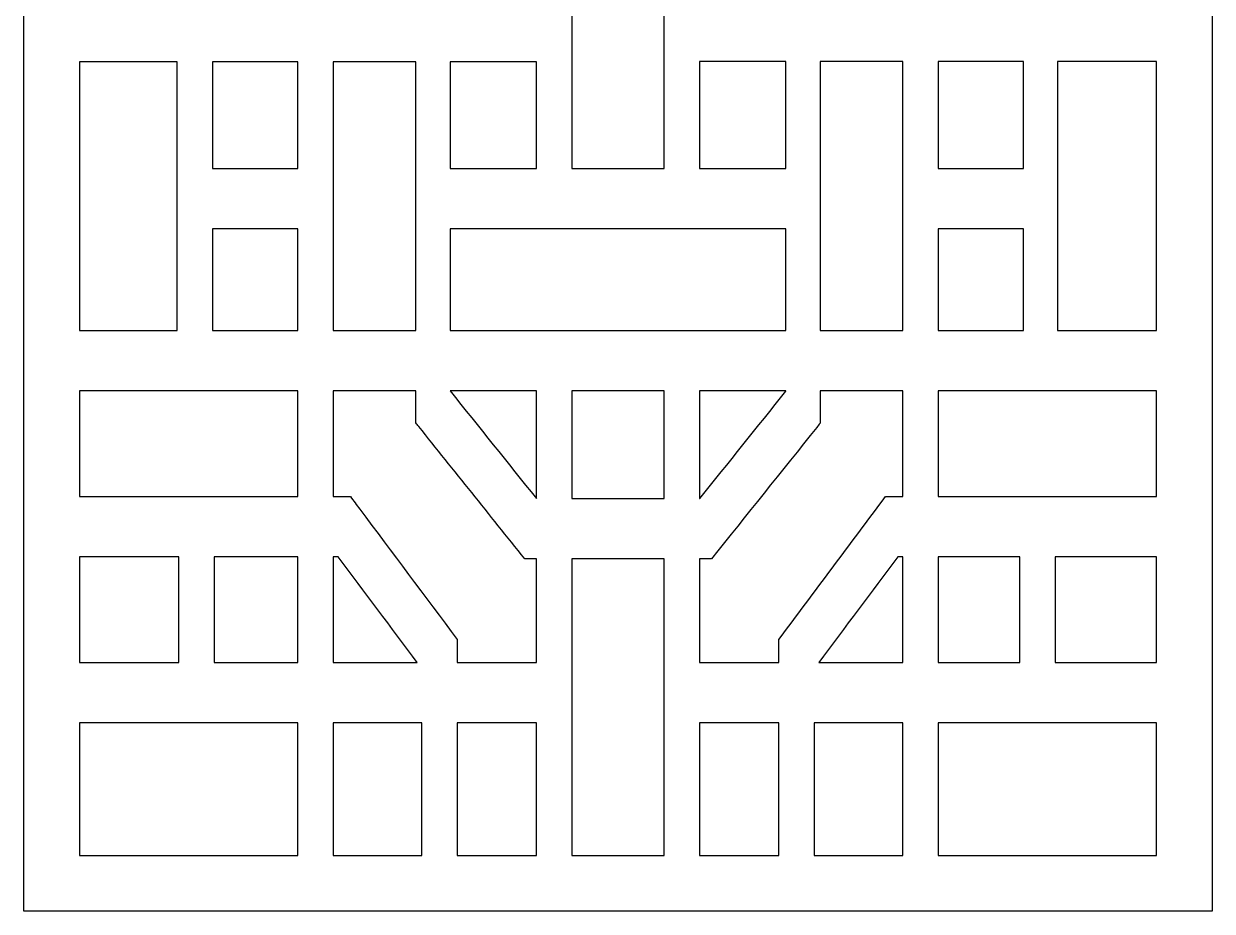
# Model space of a CAD drawing. Header units: centimetres. Extents: x -9.7 to 10.1, y -10 to 8.2.
# Drawn here: x -9.68 to -0.12, y -10.01 to -2.87 of the extents above; entities that cross this region are included whole.
import ezdxf

# ---------------------------------------------------------------- set-up
doc = ezdxf.new("R2010")
doc.units = ezdxf.units.CM
doc.header["$MEASUREMENT"] = 0
doc.layers.add('layer 1', color=7, linetype='Continuous')

msp = doc.modelspace()

# ---------------------------------------------------------------- linework, layer by layer
at = {"layer": 'layer 1', "color": 177}
msp.add_open_spline([(-0.12269, -0.92898), (-0.12269, -0.92898), (-0.12269, -0.8913), (-0.12269, -0.8913), (-0.12269, -0.8913), (-0.12269, -0.8913), (-0.12269, 8.19126), (-0.12269, 8.19126), (-0.12269, 8.19126), (-3.30854, 8.19126), (-6.49439, 8.19126), (-9.68025, 8.19126), (-9.68025, 8.19126), (-9.68025, 8.19126), (-9.68025, -0.8913), (-9.68025, -0.8913), (-9.68025, -0.8913), (-9.68025, -0.8913), (-9.68025, -0.92898), (-9.68025, -0.92898), (-9.68025, -0.92898), (-9.68025, -0.92898), (-9.68025, -10.01154), (-9.68025, -10.01154), (-9.68025, -10.01154), (-6.49439, -10.01154), (-3.30854, -10.01154), (-0.12269, -10.01154), (-0.12269, -10.01154), (-0.12269, -10.01154), (-0.12269, -0.92898), (-0.12269, -0.92898)], degree=3, knots=[0, 0, 0, 0, 0.1111111, 0.1111111, 0.1111111, 0.1111111, 0.2222222, 0.2222222, 0.2222222, 0.2222222, 0.3333333, 0.3333333, 0.3333333, 0.3333333, 0.4444444, 0.4444444, 0.4444444, 0.4444444, 0.5555556, 0.5555556, 0.5555556, 0.5555556, 0.6666667, 0.6666667, 0.6666667, 0.6666667, 0.7777778, 0.7777778, 0.7777778, 0.7777778, 1, 1, 1, 1], dxfattribs=at)
at = {"layer": 'layer 1', "color": 7}
for points, knots in [([(-5.27228, -4.03692), (-5.27228, -3.33826), (-5.27228, -2.63959), (-5.27228, -1.94093), (-5.27228, -1.94093), (-5.12131, -1.94093), (-4.97035, -1.94093), (-4.81938, -1.94093), (-4.81938, -1.94093), (-4.77676, -1.94093), (-4.73414, -1.94093), (-4.69152, -1.94093), (-4.69152, -1.94093), (-4.63783, -1.94093), (-4.58417, -1.94093), (-4.53048, -1.94093), (-4.53048, -1.94093), (-4.53048, -2.1903), (-4.53048, -2.43969), (-4.53048, -2.68907), (-4.53048, -2.68907), (-4.53048, -2.85076), (-4.53048, -3.01244), (-4.53048, -3.17412), (-4.53048, -3.17412), (-4.53048, -3.46173), (-4.53048, -3.74933), (-4.53048, -4.03692), (-4.53048, -4.03692), (-4.77775, -4.03692), (-5.02501, -4.03692), (-5.27228, -4.03692)], [0, 0, 0, 0, 0.1111111, 0.1111111, 0.1111111, 0.1111111, 0.2222222, 0.2222222, 0.2222222, 0.2222222, 0.3333333, 0.3333333, 0.3333333, 0.3333333, 0.4444444, 0.4444444, 0.4444444, 0.4444444, 0.5555556, 0.5555556, 0.5555556, 0.5555556, 0.6666667, 0.6666667, 0.6666667, 0.6666667, 0.7777778, 0.7777778, 0.7777778, 0.7777778, 1, 1, 1, 1]), ([(-9.2331, -5.33999), (-9.2331, -4.61931), (-9.2331, -3.89864), (-9.2331, -3.17798), (-9.2331, -3.17798), (-8.97065, -3.17798), (-8.70818, -3.17798), (-8.44572, -3.17798), (-8.44572, -3.17798), (-8.44572, -3.89864), (-8.44572, -4.61931), (-8.44572, -5.33999), (-8.44572, -5.33999), (-8.70818, -5.33999), (-8.97065, -5.33999), (-9.2331, -5.33999)], [0, 0, 0, 0, 0.2, 0.2, 0.2, 0.2, 0.4, 0.4, 0.4, 0.4, 0.6, 0.6, 0.6, 0.6, 1, 1, 1, 1]), ([(-8.16124, -3.17798), (-7.93305, -3.17798), (-7.70487, -3.17798), (-7.47669, -3.17798), (-7.47669, -3.17798), (-7.47669, -3.46429), (-7.47669, -3.75061), (-7.47669, -4.03692), (-7.47669, -4.03692), (-7.70487, -4.03692), (-7.93305, -4.03692), (-8.16124, -4.03692), (-8.16124, -4.03692), (-8.16124, -3.75061), (-8.16124, -3.46429), (-8.16124, -3.17798)], [0, 0, 0, 0, 0.2, 0.2, 0.2, 0.2, 0.4, 0.4, 0.4, 0.4, 0.6, 0.6, 0.6, 0.6, 1, 1, 1, 1]), ([(-7.19222, -5.33999), (-7.19222, -4.61931), (-7.19222, -3.89864), (-7.19222, -3.17798), (-7.19222, -3.17798), (-6.97061, -3.17798), (-6.74903, -3.17798), (-6.52744, -3.17798), (-6.52744, -3.17798), (-6.52744, -3.89864), (-6.52744, -4.61931), (-6.52744, -5.33999), (-6.52744, -5.33999), (-6.74903, -5.33999), (-6.97061, -5.33999), (-7.19222, -5.33999)], [0, 0, 0, 0, 0.2, 0.2, 0.2, 0.2, 0.4, 0.4, 0.4, 0.4, 0.6, 0.6, 0.6, 0.6, 1, 1, 1, 1]), ([(-6.25169, -4.03692), (-6.25169, -3.75061), (-6.25169, -3.46429), (-6.25169, -3.17798), (-6.25169, -3.17798), (-6.02005, -3.17798), (-5.78841, -3.17798), (-5.55675, -3.17798), (-5.55675, -3.17798), (-5.55675, -3.46429), (-5.55675, -3.75061), (-5.55675, -4.03692), (-5.55675, -4.03692), (-5.78841, -4.03692), (-6.02005, -4.03692), (-6.25169, -4.03692)], [0, 0, 0, 0, 0.2, 0.2, 0.2, 0.2, 0.4, 0.4, 0.4, 0.4, 0.6, 0.6, 0.6, 0.6, 1, 1, 1, 1]), ([(-4.24601, -4.03692), (-4.24601, -3.74933), (-4.24601, -3.46173), (-4.24601, -3.17412), (-4.24601, -3.17412), (-4.01442, -3.17412), (-3.78283, -3.17412), (-3.55124, -3.17412), (-3.55124, -3.17412), (-3.55124, -3.46173), (-3.55124, -3.74933), (-3.55124, -4.03692), (-3.55124, -4.03692), (-3.78283, -4.03692), (-4.01442, -4.03692), (-4.24601, -4.03692)], [0, 0, 0, 0, 0.2, 0.2, 0.2, 0.2, 0.4, 0.4, 0.4, 0.4, 0.6, 0.6, 0.6, 0.6, 1, 1, 1, 1]), ([(-3.27551, -5.33999), (-3.27551, -4.61803), (-3.27551, -3.89607), (-3.27551, -3.17412), (-3.27551, -3.17412), (-3.0539, -3.17412), (-2.83231, -3.17412), (-2.61071, -3.17412), (-2.61071, -3.17412), (-2.61071, -3.89607), (-2.61071, -4.61803), (-2.61071, -5.33999), (-2.61071, -5.33999), (-2.83231, -5.33999), (-3.0539, -5.33999), (-3.27551, -5.33999)], [0, 0, 0, 0, 0.2, 0.2, 0.2, 0.2, 0.4, 0.4, 0.4, 0.4, 0.6, 0.6, 0.6, 0.6, 1, 1, 1, 1]), ([(-2.32625, -4.03692), (-2.32625, -3.74933), (-2.32625, -3.46173), (-2.32625, -3.17412), (-2.32625, -3.17412), (-2.09807, -3.17412), (-1.86989, -3.17412), (-1.64171, -3.17412), (-1.64171, -3.17412), (-1.64171, -3.46173), (-1.64171, -3.74933), (-1.64171, -4.03692), (-1.64171, -4.03692), (-1.86989, -4.03692), (-2.09807, -4.03692), (-2.32625, -4.03692)], [0, 0, 0, 0, 0.2, 0.2, 0.2, 0.2, 0.4, 0.4, 0.4, 0.4, 0.6, 0.6, 0.6, 0.6, 1, 1, 1, 1]), ([(-0.56983, -3.17412), (-0.56983, -3.89607), (-0.56983, -4.61803), (-0.56983, -5.33999), (-0.56983, -5.33999), (-0.83521, -5.33999), (-1.1006, -5.33999), (-1.36598, -5.33999), (-1.36598, -5.33999), (-1.36598, -4.61803), (-1.36598, -3.89607), (-1.36598, -3.17412), (-1.36598, -3.17412), (-1.1006, -3.17412), (-0.83521, -3.17412), (-0.56983, -3.17412)], [0, 0, 0, 0, 0.2, 0.2, 0.2, 0.2, 0.4, 0.4, 0.4, 0.4, 0.6, 0.6, 0.6, 0.6, 1, 1, 1, 1]), ([(-7.47669, -4.52197), (-7.47669, -4.79465), (-7.47669, -5.06732), (-7.47669, -5.33999), (-7.47669, -5.33999), (-7.70487, -5.33999), (-7.93305, -5.33999), (-8.16124, -5.33999), (-8.16124, -5.33999), (-8.16124, -5.06732), (-8.16124, -4.79465), (-8.16124, -4.52197), (-8.16124, -4.52197), (-7.93305, -4.52197), (-7.70487, -4.52197), (-7.47669, -4.52197)], [0, 0, 0, 0, 0.2, 0.2, 0.2, 0.2, 0.4, 0.4, 0.4, 0.4, 0.6, 0.6, 0.6, 0.6, 1, 1, 1, 1]), ([(-6.25169, -5.33999), (-6.25169, -5.06732), (-6.25169, -4.79465), (-6.25169, -4.52197), (-6.25169, -4.52197), (-5.35154, -4.52197), (-4.45138, -4.52197), (-3.55124, -4.52197), (-3.55124, -4.52197), (-3.55124, -4.79465), (-3.55124, -5.06732), (-3.55124, -5.33999), (-3.55124, -5.33999), (-4.45138, -5.33999), (-5.35154, -5.33999), (-6.25169, -5.33999)], [0, 0, 0, 0, 0.2, 0.2, 0.2, 0.2, 0.4, 0.4, 0.4, 0.4, 0.6, 0.6, 0.6, 0.6, 1, 1, 1, 1]), ([(-2.32625, -5.33999), (-2.32625, -5.06732), (-2.32625, -4.79465), (-2.32625, -4.52197), (-2.32625, -4.52197), (-2.09807, -4.52197), (-1.86989, -4.52197), (-1.64171, -4.52197), (-1.64171, -4.52197), (-1.64171, -4.79465), (-1.64171, -5.06732), (-1.64171, -5.33999), (-1.64171, -5.33999), (-1.86989, -5.33999), (-2.09807, -5.33999), (-2.32625, -5.33999)], [0, 0, 0, 0, 0.2, 0.2, 0.2, 0.2, 0.4, 0.4, 0.4, 0.4, 0.6, 0.6, 0.6, 0.6, 1, 1, 1, 1]), ([(-9.2331, -6.67562), (-9.2331, -6.39209), (-9.2331, -6.10856), (-9.2331, -5.82504), (-9.2331, -5.82504), (-8.64764, -5.82504), (-8.06216, -5.82504), (-7.47669, -5.82504), (-7.47669, -5.82504), (-7.47669, -6.10856), (-7.47669, -6.39209), (-7.47669, -6.67562), (-7.47669, -6.67562), (-8.06216, -6.67562), (-8.64764, -6.67562), (-9.2331, -6.67562)], [0, 0, 0, 0, 0.2, 0.2, 0.2, 0.2, 0.4, 0.4, 0.4, 0.4, 0.6, 0.6, 0.6, 0.6, 1, 1, 1, 1]), ([(-7.19222, -6.67562), (-7.19222, -6.39209), (-7.19222, -6.10856), (-7.19222, -5.82504), (-7.19222, -5.82504), (-6.97061, -5.82504), (-6.74903, -5.82504), (-6.52744, -5.82504), (-6.52744, -5.82504), (-6.52744, -5.90296), (-6.52744, -5.98089), (-6.52744, -6.05881), (-6.52744, -6.05881), (-6.52744, -6.0665), (-6.52744, -6.07418), (-6.52744, -6.08186), (-6.52744, -6.08186), (-6.51967, -6.09157), (-6.51191, -6.10125), (-6.50414, -6.11096), (-6.50414, -6.11096), (-6.2197, -6.46609), (-5.93525, -6.82124), (-5.65081, -7.17639), (-5.65081, -7.17639), (-5.65081, -7.17657), (-5.65081, -7.17677), (-5.65081, -7.17695), (-5.65081, -7.17695), (-5.65066, -7.17695), (-5.65051, -7.17695), (-5.65036, -7.17695), (-5.65036, -7.17695), (-5.6192, -7.17695), (-5.58805, -7.17695), (-5.55689, -7.17695), (-5.55689, -7.17695), (-5.55689, -7.45505), (-5.55689, -7.73316), (-5.55689, -8.01126), (-5.55689, -8.01126), (-5.76923, -8.01126), (-5.9816, -8.01126), (-6.19395, -8.01126), (-6.19395, -8.01126), (-6.19395, -7.94949), (-6.19395, -7.88775), (-6.19395, -7.82598), (-6.19395, -7.82598), (-6.45532, -7.4762), (-6.7167, -7.12641), (-6.97806, -6.77661), (-6.97806, -6.77661), (-7.00323, -6.74295), (-7.02839, -6.70929), (-7.05354, -6.67562), (-7.05354, -6.67562), (-7.06049, -6.67562), (-7.06745, -6.67562), (-7.0744, -6.67562), (-7.0744, -6.67562), (-7.11368, -6.67562), (-7.15294, -6.67562), (-7.19222, -6.67562)], [0, 0, 0, 0, 0.0588235, 0.0588235, 0.0588235, 0.0588235, 0.1176471, 0.1176471, 0.1176471, 0.1176471, 0.1764706, 0.1764706, 0.1764706, 0.1764706, 0.2352941, 0.2352941, 0.2352941, 0.2352941, 0.2941176, 0.2941176, 0.2941176, 0.2941176, 0.3529412, 0.3529412, 0.3529412, 0.3529412, 0.4117647, 0.4117647, 0.4117647, 0.4117647, 0.4705882, 0.4705882, 0.4705882, 0.4705882, 0.5294118, 0.5294118, 0.5294118, 0.5294118, 0.5882353, 0.5882353, 0.5882353, 0.5882353, 0.6470588, 0.6470588, 0.6470588, 0.6470588, 0.7058824, 0.7058824, 0.7058824, 0.7058824, 0.7647059, 0.7647059, 0.7647059, 0.7647059, 0.8235294, 0.8235294, 0.8235294, 0.8235294, 0.8823529, 0.8823529, 0.8823529, 0.8823529, 1, 1, 1, 1]), ([(-5.55689, -5.82504), (-5.55689, -6.11399), (-5.55689, -6.40295), (-5.55689, -6.6919), (-5.55689, -6.6919), (-5.55704, -6.6919), (-5.55718, -6.6919), (-5.55733, -6.6919), (-5.55733, -6.6919), (-5.78877, -6.40295), (-6.0202, -6.11399), (-6.25162, -5.82504), (-6.25162, -5.82504), (-6.02005, -5.82504), (-5.78846, -5.82504), (-5.55689, -5.82504)], [0, 0, 0, 0, 0.2, 0.2, 0.2, 0.2, 0.4, 0.4, 0.4, 0.4, 0.6, 0.6, 0.6, 0.6, 1, 1, 1, 1]), ([(-4.53045, -5.82504), (-4.53045, -6.11399), (-4.53045, -6.40295), (-4.53045, -6.6919), (-4.53045, -6.6919), (-4.77777, -6.6919), (-5.02509, -6.6919), (-5.27241, -6.6919), (-5.27241, -6.6919), (-5.27241, -6.40295), (-5.27241, -6.11399), (-5.27241, -5.82504), (-5.27241, -5.82504), (-5.02509, -5.82504), (-4.77777, -5.82504), (-4.53045, -5.82504)], [0, 0, 0, 0, 0.2, 0.2, 0.2, 0.2, 0.4, 0.4, 0.4, 0.4, 0.6, 0.6, 0.6, 0.6, 1, 1, 1, 1]), ([(-3.30303, -6.11876), (-3.29385, -6.1073), (-3.28468, -6.09584), (-3.27551, -6.08436), (-3.27551, -6.08436), (-3.27551, -5.99793), (-3.27551, -5.91148), (-3.27551, -5.82504), (-3.27551, -5.82504), (-3.0539, -5.82504), (-2.83231, -5.82504), (-2.61071, -5.82504), (-2.61071, -5.82504), (-2.61071, -6.10856), (-2.61071, -6.39209), (-2.61071, -6.67562), (-2.61071, -6.67562), (-2.65694, -6.67562), (-2.70316, -6.67562), (-2.74939, -6.67562), (-2.74939, -6.67562), (-3.03592, -7.05907), (-3.32245, -7.44254), (-3.60898, -7.82598), (-3.60898, -7.82598), (-3.60898, -7.88775), (-3.60898, -7.94949), (-3.60898, -8.01126), (-3.60898, -8.01126), (-3.82131, -8.01126), (-4.03364, -8.01126), (-4.24597, -8.01126), (-4.24597, -8.01126), (-4.24597, -7.73316), (-4.24597, -7.45505), (-4.24597, -7.17695), (-4.24597, -7.17695), (-4.21416, -7.17695), (-4.18237, -7.17695), (-4.15056, -7.17695), (-4.15056, -7.17695), (-3.86806, -6.82422), (-3.58555, -6.47149), (-3.30303, -6.11876)], [0, 0, 0, 0, 0.0833333, 0.0833333, 0.0833333, 0.0833333, 0.1666667, 0.1666667, 0.1666667, 0.1666667, 0.25, 0.25, 0.25, 0.25, 0.3333333, 0.3333333, 0.3333333, 0.3333333, 0.4166667, 0.4166667, 0.4166667, 0.4166667, 0.5, 0.5, 0.5, 0.5, 0.5833333, 0.5833333, 0.5833333, 0.5833333, 0.6666667, 0.6666667, 0.6666667, 0.6666667, 0.75, 0.75, 0.75, 0.75, 0.8333333, 0.8333333, 0.8333333, 0.8333333, 1, 1, 1, 1]), ([(-3.55124, -5.82504), (-3.55124, -5.82585), (-3.55124, -5.82665), (-3.55124, -5.82746), (-3.55124, -5.82746), (-3.78202, -6.11561), (-4.01279, -6.40376), (-4.24359, -6.6919), (-4.24359, -6.6919), (-4.24438, -6.6919), (-4.24518, -6.6919), (-4.24597, -6.6919), (-4.24597, -6.6919), (-4.24597, -6.40295), (-4.24597, -6.11399), (-4.24597, -5.82504), (-4.24597, -5.82504), (-4.01438, -5.82504), (-3.78281, -5.82504), (-3.55124, -5.82504)], [0, 0, 0, 0, 0.1666667, 0.1666667, 0.1666667, 0.1666667, 0.3333333, 0.3333333, 0.3333333, 0.3333333, 0.5, 0.5, 0.5, 0.5, 0.6666667, 0.6666667, 0.6666667, 0.6666667, 1, 1, 1, 1]), ([(-0.56983, -5.82504), (-0.56983, -6.10856), (-0.56983, -6.39209), (-0.56983, -6.67562), (-0.56983, -6.67562), (-1.15531, -6.67562), (-1.74077, -6.67562), (-2.32625, -6.67562), (-2.32625, -6.67562), (-2.32625, -6.39209), (-2.32625, -6.10856), (-2.32625, -5.82504), (-2.32625, -5.82504), (-1.74077, -5.82504), (-1.15531, -5.82504), (-0.56983, -5.82504)], [0, 0, 0, 0, 0.2, 0.2, 0.2, 0.2, 0.4, 0.4, 0.4, 0.4, 0.6, 0.6, 0.6, 0.6, 1, 1, 1, 1]), ([(-9.2331, -8.01126), (-9.2331, -7.72772), (-9.2331, -7.44419), (-9.2331, -7.16067), (-9.2331, -7.16067), (-8.96646, -7.16067), (-8.6998, -7.16067), (-8.43314, -7.16067), (-8.43314, -7.16067), (-8.43314, -7.44419), (-8.43314, -7.72772), (-8.43314, -8.01126), (-8.43314, -8.01126), (-8.6998, -8.01126), (-8.96646, -8.01126), (-9.2331, -8.01126)], [0, 0, 0, 0, 0.2, 0.2, 0.2, 0.2, 0.4, 0.4, 0.4, 0.4, 0.6, 0.6, 0.6, 0.6, 1, 1, 1, 1]), ([(-7.47669, -7.16067), (-7.47669, -7.44419), (-7.47669, -7.72772), (-7.47669, -8.01126), (-7.47669, -8.01126), (-7.70068, -8.01126), (-7.92467, -8.01126), (-8.14866, -8.01126), (-8.14866, -8.01126), (-8.14866, -7.72772), (-8.14866, -7.44419), (-8.14866, -7.16067), (-8.14866, -7.16067), (-7.92467, -7.16067), (-7.70068, -7.16067), (-7.47669, -7.16067)], [0, 0, 0, 0, 0.2, 0.2, 0.2, 0.2, 0.4, 0.4, 0.4, 0.4, 0.6, 0.6, 0.6, 0.6, 1, 1, 1, 1]), ([(-7.19222, -8.01126), (-7.19222, -7.72772), (-7.19222, -7.44419), (-7.19222, -7.16067), (-7.19222, -7.16067), (-7.17847, -7.16067), (-7.16475, -7.16067), (-7.151, -7.16067), (-7.151, -7.16067), (-6.93913, -7.44419), (-6.72728, -7.72772), (-6.51542, -8.01126), (-6.51542, -8.01126), (-6.74101, -8.01126), (-6.96662, -8.01126), (-7.19222, -8.01126)], [0, 0, 0, 0, 0.2, 0.2, 0.2, 0.2, 0.4, 0.4, 0.4, 0.4, 0.6, 0.6, 0.6, 0.6, 1, 1, 1, 1]), ([(-2.61071, -7.16067), (-2.61071, -7.44419), (-2.61071, -7.72772), (-2.61071, -8.01126), (-2.61071, -8.01126), (-2.8363, -8.01126), (-3.06192, -8.01126), (-3.28751, -8.01126), (-3.28751, -8.01126), (-3.07564, -7.72772), (-2.86379, -7.44419), (-2.65192, -7.16067), (-2.65192, -7.16067), (-2.6382, -7.16067), (-2.62445, -7.16067), (-2.61071, -7.16067)], [0, 0, 0, 0, 0.2, 0.2, 0.2, 0.2, 0.4, 0.4, 0.4, 0.4, 0.6, 0.6, 0.6, 0.6, 1, 1, 1, 1]), ([(-2.32625, -8.01126), (-2.32625, -7.72772), (-2.32625, -7.44419), (-2.32625, -7.16067), (-2.32625, -7.16067), (-2.10741, -7.16067), (-1.88859, -7.16067), (-1.66977, -7.16067), (-1.66977, -7.16067), (-1.66977, -7.44419), (-1.66977, -7.72772), (-1.66977, -8.01126), (-1.66977, -8.01126), (-1.88859, -8.01126), (-2.10741, -8.01126), (-2.32625, -8.01126)], [0, 0, 0, 0, 0.2, 0.2, 0.2, 0.2, 0.4, 0.4, 0.4, 0.4, 0.6, 0.6, 0.6, 0.6, 1, 1, 1, 1]), ([(-0.56983, -7.16067), (-0.56983, -7.44419), (-0.56983, -7.72772), (-0.56983, -8.01126), (-0.56983, -8.01126), (-0.84164, -8.01126), (-1.11346, -8.01126), (-1.38529, -8.01126), (-1.38529, -8.01126), (-1.38529, -7.72772), (-1.38529, -7.44419), (-1.38529, -7.16067), (-1.38529, -7.16067), (-1.11346, -7.16067), (-0.84164, -7.16067), (-0.56983, -7.16067)], [0, 0, 0, 0, 0.2, 0.2, 0.2, 0.2, 0.4, 0.4, 0.4, 0.4, 0.6, 0.6, 0.6, 0.6, 1, 1, 1, 1]), ([(-4.53045, -9.56439), (-4.77777, -9.56439), (-5.02509, -9.56439), (-5.27241, -9.56439), (-5.27241, -9.56439), (-5.27241, -8.76858), (-5.27241, -7.97278), (-5.27241, -7.17695), (-5.27241, -7.17695), (-5.02509, -7.17695), (-4.77777, -7.17695), (-4.53045, -7.17695), (-4.53045, -7.17695), (-4.53045, -7.97278), (-4.53045, -8.76858), (-4.53045, -9.56439)], [0, 0, 0, 0, 0.2, 0.2, 0.2, 0.2, 0.4, 0.4, 0.4, 0.4, 0.6, 0.6, 0.6, 0.6, 1, 1, 1, 1]), ([(-7.47669, -9.56439), (-8.06216, -9.56439), (-8.64764, -9.56439), (-9.2331, -9.56439), (-9.2331, -9.56439), (-9.2331, -9.20836), (-9.2331, -8.85234), (-9.2331, -8.49631), (-9.2331, -8.49631), (-8.64764, -8.49631), (-8.06216, -8.49631), (-7.47669, -8.49631), (-7.47669, -8.49631), (-7.47669, -8.85234), (-7.47669, -9.20836), (-7.47669, -9.56439)], [0, 0, 0, 0, 0.2, 0.2, 0.2, 0.2, 0.4, 0.4, 0.4, 0.4, 0.6, 0.6, 0.6, 0.6, 1, 1, 1, 1]), ([(-6.47842, -9.56439), (-6.71635, -9.56439), (-6.95429, -9.56439), (-7.19222, -9.56439), (-7.19222, -9.56439), (-7.19222, -9.20836), (-7.19222, -8.85234), (-7.19222, -8.49631), (-7.19222, -8.49631), (-6.95429, -8.49631), (-6.71635, -8.49631), (-6.47842, -8.49631), (-6.47842, -8.49631), (-6.47842, -8.85234), (-6.47842, -9.20836), (-6.47842, -9.56439)], [0, 0, 0, 0, 0.2, 0.2, 0.2, 0.2, 0.4, 0.4, 0.4, 0.4, 0.6, 0.6, 0.6, 0.6, 1, 1, 1, 1]), ([(-5.55689, -9.56439), (-5.76923, -9.56439), (-5.9816, -9.56439), (-6.19395, -9.56439), (-6.19395, -9.56439), (-6.19395, -9.20836), (-6.19395, -8.85234), (-6.19395, -8.49631), (-6.19395, -8.49631), (-5.9816, -8.49631), (-5.76923, -8.49631), (-5.55689, -8.49631), (-5.55689, -8.49631), (-5.55689, -8.85234), (-5.55689, -9.20836), (-5.55689, -9.56439)], [0, 0, 0, 0, 0.2, 0.2, 0.2, 0.2, 0.4, 0.4, 0.4, 0.4, 0.6, 0.6, 0.6, 0.6, 1, 1, 1, 1]), ([(-3.60898, -9.56439), (-3.82131, -9.56439), (-4.03364, -9.56439), (-4.24597, -9.56439), (-4.24597, -9.56439), (-4.24597, -9.20836), (-4.24597, -8.85234), (-4.24597, -8.49631), (-4.24597, -8.49631), (-4.03364, -8.49631), (-3.82131, -8.49631), (-3.60898, -8.49631), (-3.60898, -8.49631), (-3.60898, -8.85234), (-3.60898, -9.20836), (-3.60898, -9.56439)], [0, 0, 0, 0, 0.2, 0.2, 0.2, 0.2, 0.4, 0.4, 0.4, 0.4, 0.6, 0.6, 0.6, 0.6, 1, 1, 1, 1]), ([(-2.61071, -9.56439), (-2.84864, -9.56439), (-3.08657, -9.56439), (-3.3245, -9.56439), (-3.3245, -9.56439), (-3.3245, -9.20836), (-3.3245, -8.85234), (-3.3245, -8.49631), (-3.3245, -8.49631), (-3.08657, -8.49631), (-2.84864, -8.49631), (-2.61071, -8.49631), (-2.61071, -8.49631), (-2.61071, -8.85234), (-2.61071, -9.20836), (-2.61071, -9.56439)], [0, 0, 0, 0, 0.2, 0.2, 0.2, 0.2, 0.4, 0.4, 0.4, 0.4, 0.6, 0.6, 0.6, 0.6, 1, 1, 1, 1]), ([(-0.56983, -8.49631), (-0.56983, -8.85234), (-0.56983, -9.20836), (-0.56983, -9.56439), (-0.56983, -9.56439), (-1.15531, -9.56439), (-1.74077, -9.56439), (-2.32625, -9.56439), (-2.32625, -9.56439), (-2.32625, -9.20836), (-2.32625, -8.85234), (-2.32625, -8.49631), (-2.32625, -8.49631), (-1.74077, -8.49631), (-1.15531, -8.49631), (-0.56983, -8.49631)], [0, 0, 0, 0, 0.2, 0.2, 0.2, 0.2, 0.4, 0.4, 0.4, 0.4, 0.6, 0.6, 0.6, 0.6, 1, 1, 1, 1])]:
    msp.add_open_spline(points, degree=3, knots=knots, dxfattribs=at)

doc.saveas('drawing.dxf')
